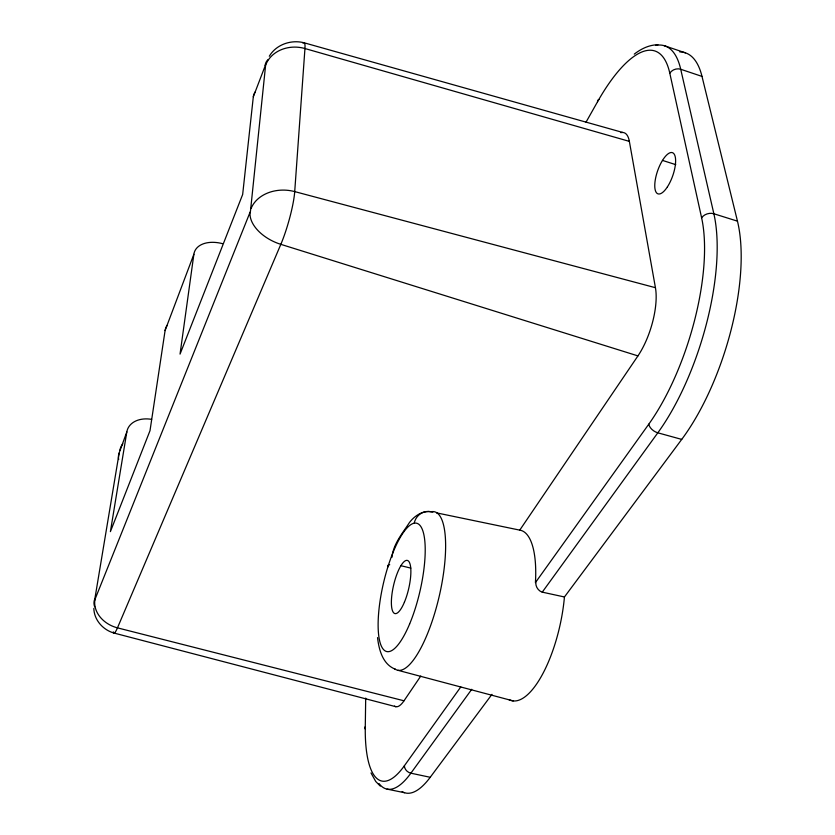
<?xml version="1.0" encoding="UTF-8"?>
<svg xmlns="http://www.w3.org/2000/svg" width="835" height="835" viewBox="0 0 835 835"><rect width="100%" height="100%" fill="white"/><g stroke="black" fill="none" stroke-linecap="round" stroke-linejoin="round"><path stroke-width="1.25" d="M365.386 729.174A6.273 3.507 0.9 0 1 365.281 726.607L365.699 698.102M93.833 608.402C94.084 619.894 102.893 629.799 113.737 632.982L395.759 706.671M94.699 600.104L250.458 211.245L265.687 64.493L253.318 96.797L242.661 194.492L180.047 354.103L193.866 254.31A28.62 18.13 22.1 0 1 222.486 243.653M193.866 254.31L165.09 330.556L150.018 430.63L110.397 531.634L126.826 431.925A25.645 18.495 20.6 0 1 151.615 419.358M126.826 431.925L119.196 452.841L94.647 600.094M269.298 56.248C276.176 44.485 291.206 39.381 304.159 42.804L622.753 132.462M586.034 122.171L597.547 101.745A7.118 3.497 28.8 0 1 599.123 99.428M394.475 706.086A39.036 11.481 -77.8 0 0 404.004 700.795L420.777 676.058M508.797 699.532A84.22 30.634 -77.5 0 0 564.439 596.973L681.725 439.398A150.697 60.203 -72.6 0 0 737.462 221.16L701.995 76.403L680.713 69.263A8.193 6.586 -18.4 0 0 669.806 73.24L701.619 217.841A142.942 54.369 -72.7 0 1 648.785 424.17L535.423 582.611A83.51 28.912 -77.3 0 0 519.756 530.131L637.94 355.898A49.108 18.62 -72.7 0 0 655.433 287.699L629.36 141.376A44.85 14.978 -71.3 0 0 620.822 132.661M491.961 694.355L430.223 777.291L410.883 773.189A7.014 5.532 40 0 1 404.38 765.768L460.784 686.944M471.754 689.282L410.883 773.189A120.094 35.853 -77.9 0 1 379.059 783.585M535.819 582.726A8.214 6.596 55.2 0 0 542.228 592.192L657.823 432.812A151.239 58.273 -72.7 0 0 713.862 213.76L680.713 69.263A138.046 46.823 -71.2 0 0 655.579 45.424M634.266 54.129C641.019 48.858 649.212 44.829 657.928 44.756M432.885 512.137C423.752 509.527 414.734 515.539 409.432 522.553C402.533 533.294 393.181 544.096 392.001 557.237M436.538 512.867L519.756 530.131M387.054 789.117L404.558 792.718M542.228 592.14L564.439 596.973M400.936 565.702L410.83 568.113M404.004 700.795L117.464 627.857A27.586 22.075 20.5 0 1 94.919 599.697M655.433 287.699L294.713 191.601A35.321 27.691 5.3 0 0 251.105 208.447M397.961 670.307L513.212 700.909M681.725 439.398L657.823 432.812A9.018 5.407 34.4 0 1 648.785 424.17M629.36 141.376L304.952 48.534A31.699 26.887 6.6 0 0 265.739 64.932M637.94 355.898L280.831 244.342A35.394 21.48 23.5 0 1 250.082 212.33M737.462 221.16L713.862 213.76A9.122 6.795 -14.5 0 0 701.619 217.841M662.489 160.414L675.765 164.652M664.117 45.654L685.452 52.855M395.132 669.138C382.66 664.222 378.933 649.672 377.535 637.606M380.29 786.09L375.74 781.497L371.001 772.939M430.223 777.291A119.749 37.095 -78 0 1 402.146 791.643M679.805 51.927A137.608 48.42 -71 0 1 701.995 76.403M597.547 101.745A130.469 43.691 -71.2 0 1 669.806 73.24M414.202 523.221A15.406 14.55 77.9 0 1 431.058 511.771A81.339 23.797 -76.9 0 1 439.095 596.785A81.339 23.797 -76.9 0 1 394.391 668.574M404.38 765.768A113.497 33.442 -77.8 0 1 365.281 726.607M165.09 330.556A27.346 18.349 21.5 0 1 167.157 325.326M253.318 96.797A31.26 17.378 23 0 1 255.301 91.85M265.113 65.558A31.782 17.18 23.1 0 1 267.983 59.64M302.959 43.107A34.715 4.77 -73.5 0 1 304.952 48.534L294.713 191.601A38.222 5.991 -74.1 0 1 280.831 244.342L117.464 627.857A30.039 3.611 -76.1 0 1 113.289 631.865M387.889 566.965A14.905 3.549 17.9 0 1 389.715 564.773M94.689 606.847A27.649 16.637 6.9 0 1 94.699 599.206M118.674 459.532A25.394 16.919 7.9 0 1 119.154 453.081M119.896 450.295A25.342 18.506 20.5 0 1 122.829 443.855M409.63 623.954A65.881 18.694 -76.9 0 0 416.936 523.305A65.881 18.694 -76.9 0 0 378.495 614.915A65.881 18.694 -76.9 0 0 409.63 623.954M404.422 602.16A27.304 7.745 -76.9 0 0 407.459 560.452A27.304 7.745 -76.9 0 0 391.531 598.413A27.304 7.745 -76.9 0 0 404.422 602.16M667.426 186.852A21.835 7.953 -70.6 0 0 672.895 152.868A21.835 7.953 -70.6 0 0 655.245 180.089A21.835 7.953 -70.6 0 0 667.426 186.852"/></g></svg>
